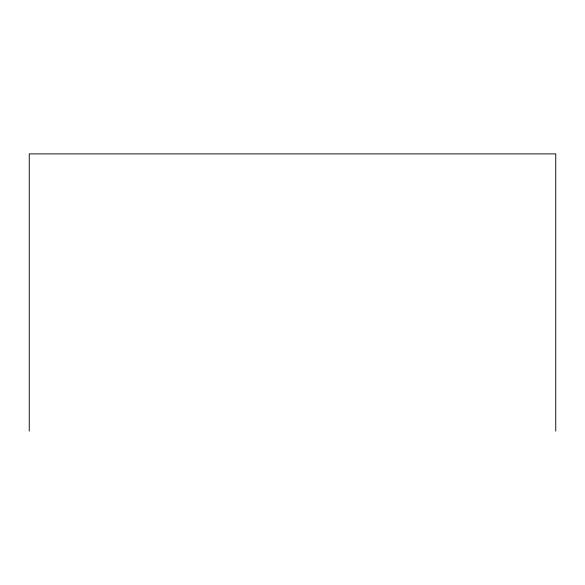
<?xml version="1.0" encoding="UTF-8"?>
<svg xmlns="http://www.w3.org/2000/svg" width="585" height="585" viewBox="0 0 585 585"><rect width="100%" height="100%" fill="white"/><g stroke="black" fill="none" stroke-linecap="round" stroke-linejoin="round"><path stroke-width="0.88" d="M555.75 431.108L555.75 153.892L29.25 153.892L29.25 431.108"/></g></svg>
